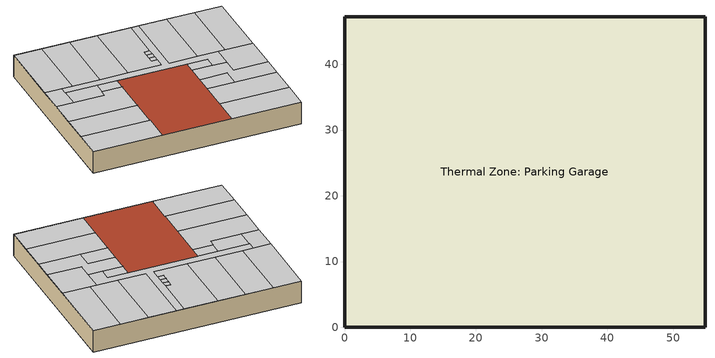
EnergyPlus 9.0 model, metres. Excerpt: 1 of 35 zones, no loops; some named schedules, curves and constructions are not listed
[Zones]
Thermal Zone: Parking Garage
 floor ground (Surface 171 SlabOnOrBelowGradeF073): 54.86,47.24 54.86,0 0,0 0,47.24 z-6.1
 wall ground (Surface 172-uw BelowGradeWallC114): 0,0 54.86,0 z-6.1:0
 wall ground (Surface 173-uw BelowGradeWallC114): 0,47.24 0,0 z-6.1:0
 wall ground (Surface 174-uw BelowGradeWallC114): 54.86,47.24 0,47.24 z-6.1:0
 wall ground (Surface 175-uw BelowGradeWallC114): 54.86,0 54.86,47.24 z-6.1:0
 ceiling to Thermal Zone: F1 Retail SW (OtherFloorU071 Reversed): 18.29,0 18.29,7.32 0,7.32 0,0 z0; 18.29,7.32 18.29,14.63 0,14.63 0,7.32 z0; 18.29,14.63 18.29,23.77 12.8,23.77 12.8,21.95 0,21.95 0,14.63 z0
 ceiling to Thermal Zone: F1 Retail N-NW (OtherFloorU071 Reversed): 7.32,28.96 7.32,47.24 0,47.24 0,28.96 z0; 14.63,28.96 14.63,47.24 7.32,47.24 7.32,28.96 z0; 21.95,28.96 21.95,47.24 14.63,47.24 14.63,28.96 z0; 30.78,28.96 30.78,31.39 29.26,31.39 29.26,35.97 30.78,35.97 30.78,47.24 21.95,47.24 21.95,28.96 z0
 ceiling to Thermal Zone: F1 Retail NE (OtherFloorU071 Reversed): 40.23,28.96 40.23,47.24 32.92,47.24 32.92,28.96 z0; 47.55,28.96 47.55,47.24 40.23,47.24 40.23,28.96 z0; 54.86,28.96 54.86,47.24 47.55,47.24 47.55,28.96 z0
 ceiling to Thermal Zone: F1 Corridor (OtherFloorU071 Reversed): 30.78,31.39 30.78,32.92 29.26,32.92 29.26,31.39 z0; 30.78,32.92 30.78,34.44 29.26,34.44 29.26,32.92 z0; 30.78,34.44 30.78,35.97 29.26,35.97 29.26,34.44 z0; 45.72,23.77 45.72,28.96 32.92,28.96 32.92,47.24 30.78,47.24 30.78,28.96 4.57,28.96 4.57,26.82 42.06,26.82 42.06,23.77 z0; 18.29,23.77 18.29,26.82 12.8,26.82 12.8,23.77 z0; 42.06,23.77 42.06,26.82 36.58,26.82 36.58,23.77 z0
 ceiling to Thermal Zone: F1 Retail SE (OtherFloorU071 Reversed): 54.86,7.32 54.86,14.63 36.58,14.63 36.58,7.32 z0; 54.86,0 54.86,7.32 36.58,7.32 36.58,0 z0
 ceiling to Thermal Zone: F1 Lounge (OtherFloorU071 Reversed): 54.86,14.63 54.86,19.81 45.72,19.81 45.72,23.77 42.06,23.77 36.58,23.77 36.58,19.2 43.89,19.2 43.89,14.63 z0
 ceiling to Thermal Zone: F1 Business Center (OtherFloorU071 Reversed): 43.89,14.63 43.89,19.2 36.58,19.2 36.58,14.63 z0
 ceiling to Thermal Zone: F1 Fitness Center (OtherFloorU071 Reversed): 54.86,19.81 54.86,28.96 45.72,28.96 45.72,19.81 z0
 ceiling to Thermal Zone: F1 Leasing Office (OtherFloorU071 Reversed): 4.57,21.95 4.57,28.96 0,28.96 0,21.95 z0
 ceiling to Thermal Zone: F1 Mechanical Room (OtherFloorU071 Reversed): 12.8,21.95 12.8,26.82 4.57,26.82 4.57,21.95 z0
 roof outside (Concrete Podium Roof): 36.58,0 36.58,26.82 18.29,26.82 18.29,0 z0
[Construction]
OtherFloorU071 Reversed: Carpet - 3/4 in., Plywood - 5/8 in. 1, Compliance Insulation R0.50, Compliance Insulation R2.15, Compliance Insulation R6.00, Concrete - 140 lb/ft3 - 10 in. 1
[Coil:Cooling:DX:SingleSpeed] Availability Schedule=Always On Discrete; Gross Rated Total Cooling Capacity {W}=Autosize; Gross Rated Sensible Heat Ratio=Autosize; Gross Rated Cooling COP {W/W}=3; Rated Air Flow Rate {m3/s}=Autosize; Rated Evaporator Fan Power Per Volume Flow Rate {W/(m3/s)}=773.3; Total Cooling Capacity Function of Temperature Curve=CoilClgDXQRatio_fTwbToadbSI; Total Cooling Capacity Function of Flow Fraction Curve=CoilClgDXSnglQRatio_fCFMRatio; Energy Input Ratio Function of Flow Fraction Curve=CoilClgDXSnglEIRRatio_fCFMRatio; Condenser Type=AirCooled; Evaporative Condenser Effectiveness=0; Evaporative Condenser Air Flow Rate {m3/s}=Autosize; Evaporative Condenser Pump Rated Power Consumption {W}=Autosize; Crankcase Heater Capacity {W}=0; Maximum Outdoor Dry-Bulb Temperature for Crankcase Heater Operation {C}=0; Basin Heater Capacity {W/K}=0; Basin Heater Setpoint Temperature {C}=10
Name | Energy Input Ratio Function of Temperature Curve | Part Load Fraction Correlation Curve
PropNoClg CoilClg-10 | Curve Biquadratic 21 | Curve Quadratic 21
CoilCooling 11 | Curve Biquadratic 22 | Curve Quadratic 22
PropNoClg CoilClg-11 | Curve Biquadratic 23 | Curve Quadratic 23
CoilCooling 14 | Curve Biquadratic 29 | Curve Quadratic 29
PropNoClg CoilClg-15 | Curve Biquadratic 30 | Curve Quadratic 30
CoilCooling 12 | Curve Biquadratic 25 | Curve Quadratic 25
PropNoClg CoilClg-13 | Curve Biquadratic 26 | Curve Quadratic 26
CoilCooling 13 | Curve Biquadratic 27 | Curve Quadratic 27
PropNoClg CoilClg-14 | Curve Biquadratic 28 | Curve Quadratic 28
CoilCooling 15 | Curve Biquadratic 31 | Curve Quadratic 31
PropNoClg CoilClg-16 | Curve Biquadratic 32 | Curve Quadratic 32
CoilCooling 16 | Curve Biquadratic 33 | Curve Quadratic 33
PropNoClg CoilClg-17 | Curve Biquadratic 34 | Curve Quadratic 34
CoilCooling 17 | Curve Biquadratic 35 | Curve Quadratic 35
PropNoClg CoilClg-18 | Curve Biquadratic 36 | Curve Quadratic 36
CoilCooling 18 | Curve Biquadratic 37 | Curve Quadratic 37
PropNoClg CoilClg-19 | Curve Biquadratic 38 | Curve Quadratic 38
CoilCooling 19 | Curve Biquadratic 39 | Curve Quadratic 39
PropNoClg CoilClg-20 | Curve Biquadratic 40 | Curve Quadratic 40
CoilCooling 20 | Curve Biquadratic 41 | Curve Quadratic 41
PropNoClg CoilClg-21 | Curve Biquadratic 42 | Curve Quadratic 42
CoilCooling 21 | Curve Biquadratic 43 | Curve Quadratic 43
PropNoClg CoilClg-22 | Curve Biquadratic 44 | Curve Quadratic 44
CoilCooling 22 | Curve Biquadratic 45 | Curve Quadratic 45
PropNoClg CoilClg-23 | Curve Biquadratic 46 | Curve Quadratic 46
[Coil:Heating:Electric] Availability Schedule=Always On; Efficiency=1; Nominal Capacity {W}=Autosize
PropNoClg Dummy CoilHtg-3; PropNoClg Dummy CoilHtg; PropNoClg Dummy CoilHtg-2; PropNoClg Dummy CoilHtg-4; PropNoClg Dummy CoilHtg-5; PropNoClg Dummy CoilHtg-6; PropNoClg Dummy CoilHtg-7; PropNoClg Dummy CoilHtg-8; PropNoClg Dummy CoilHtg-9; PropNoClg Dummy CoilHtg-10; PropNoClg Dummy CoilHtg-11; PropNoClg Dummy CoilHtg-15; PropNoClg Dummy CoilHtg-13; PropNoClg Dummy CoilHtg-14; PropNoClg Dummy CoilHtg-16; PropNoClg Dummy CoilHtg-17; PropNoClg Dummy CoilHtg-18; PropNoClg Dummy CoilHtg-19; PropNoClg Dummy CoilHtg-20; PropNoClg Dummy CoilHtg-21; PropNoClg Dummy CoilHtg-22; PropNoClg Dummy CoilHtg-23
[AvailabilityManager:NightCycle] Applicability Schedule=Always On Discrete; Control Type=CycleOnAny; Thermostat Tolerance {deltaC}=1.11111; Cycling Run Time Control Type=ThermostatWithMinimumRunTime; Cycling Run Time {s}=900
Name | Fan Schedule
Availability Manager Night Cycle 1 | RetailHVACAvail
Availability Manager Night Cycle 2 | OfficeHVACAvail
[AvailabilityManager:Scheduled] Schedule=Always On Discrete
BaseSys5 OACtrl OA System Availability Manager; DOAS1 OACtrl OA System Availability Manager
[Schedule:Year]
ResidentialLivingHtgSetpt: ResidentialLivingHtgSetptWk, 1, 1, 12, 31
ResidentialLivingClgSetpt: ResidentialLivingClgSetptWk, 1, 1, 12, 31
Off: OffWk, 1, 1, 12, 31
[Schedule:Week:Daily]
ResidentialLivingLightsWk: ResidentialLivingLightsSun, ResidentialLivingLightsWD, ResidentialLivingLightsWD, ResidentialLivingLightsWD, ResidentialLivingLightsWD, ResidentialLivingLightsWD, ResidentialLivingLightsSat, ResidentialLivingLightsSun, OnDay, OffDay, ResidentialLivingLightsSun, ResidentialLivingLightsSun
ResidentialLivingHtgSetptWk: ResidentialLivingHtgSetptSun, ResidentialLivingHtgSetptWD, ResidentialLivingHtgSetptWD, ResidentialLivingHtgSetptWD, ResidentialLivingHtgSetptWD, ResidentialLivingHtgSetptWD, ResidentialLivingHtgSetptSat, ResidentialLivingHtgSetptSun, ResidentialLivingHtgSetptWD, ResidentialLivingHtgSetptWD, ResidentialLivingHtgSetptSun, ResidentialLivingHtgSetptSun
ResidentialLivingClgSetptWk: ResidentialLivingClgSetptSun, ResidentialLivingClgSetptWD, ResidentialLivingClgSetptWD, ResidentialLivingClgSetptWD, ResidentialLivingClgSetptWD, ResidentialLivingClgSetptWD, ResidentialLivingClgSetptSat, ResidentialLivingClgSetptSun, ResidentialLivingClgSetptWD, ResidentialLivingClgSetptWD, ResidentialLivingClgSetptSun, ResidentialLivingClgSetptSun
ResidentialLivingHVACAvailWk: ResidentialLivingHVACAvailSun, ResidentialLivingHVACAvailWD, ResidentialLivingHVACAvailWD, ResidentialLivingHVACAvailWD, ResidentialLivingHVACAvailWD, ResidentialLivingHVACAvailWD, ResidentialLivingHVACAvailSat, ResidentialLivingHVACAvailSun, AllOnHVACAvailDay, AllOnHVACAvailDay, ResidentialLivingHVACAvailSun, ResidentialLivingHVACAvailSun
OffWk: OffDay, OffDay, OffDay, OffDay, OffDay, OffDay, OffDay, OffDay, OffDay, OffDay, OffDay, OffDay
OfficeLightsWk: OfficeLightsSun, OfficeLightsWD, OfficeLightsWD, OfficeLightsWD, OfficeLightsWD, OfficeLightsWD, OfficeLightsSat, OfficeLightsSun, OnDay, OffDay, OfficeLightsSun, OfficeLightsSun
OfficeGasEquipWk: OfficeGasEquipSun, OfficeGasEquipWD, OfficeGasEquipWD, OfficeGasEquipWD, OfficeGasEquipWD, OfficeGasEquipWD, OfficeGasEquipSat, OfficeGasEquipSun, OnDay, OffDay, OfficeGasEquipSun, OfficeGasEquipSun
OfficeInfiltrationWk: OfficeInfiltrationSun, OfficeInfiltrationWD, OfficeInfiltrationWD, OfficeInfiltrationWD, OfficeInfiltrationWD, OfficeInfiltrationWD, OfficeInfiltrationSat, OfficeInfiltrationSun, OfficeInfiltrationWD, OfficeInfiltrationWD, OfficeInfiltrationSun, OfficeInfiltrationSun
OfficeOccupancyWk: OfficeOccupancySun, OfficeOccupancyWD, OfficeOccupancyWD, OfficeOccupancyWD, OfficeOccupancyWD, OfficeOccupancyWD, OfficeOccupancySat, OfficeOccupancySun, OnDay, OffDay, OfficeOccupancySun, OfficeOccupancySun
OfficeReceptacleWk: OfficeReceptacleSun, OfficeReceptacleWD, OfficeReceptacleWD, OfficeReceptacleWD, OfficeReceptacleWD, OfficeReceptacleWD, OfficeReceptacleSat, OfficeReceptacleSun, OnDay, OffDay, OfficeReceptacleSun, OfficeReceptacleSun
ResidentialLivingGasEquipWk: ResidentialLivingGasEquipSun, ResidentialLivingGasEquipWD, ResidentialLivingGasEquipWD, ResidentialLivingGasEquipWD, ResidentialLivingGasEquipWD, ResidentialLivingGasEquipWD, ResidentialLivingGasEquipSat, ResidentialLivingGasEquipSun, OnDay, OffDay, ResidentialLivingGasEquipSun, ResidentialLivingGasEquipSun
ResidentialLivingInfiltrationWk: ResidentialLivingInfiltrationSun, ResidentialLivingInfiltrationWD, ResidentialLivingInfiltrationWD, ResidentialLivingInfiltrationWD, ResidentialLivingInfiltrationWD, ResidentialLivingInfiltrationWD, ResidentialLivingInfiltrationSat, ResidentialLivingInfiltrationSun, ResidentialLivingInfiltrationWD, ResidentialLivingInfiltrationWD, ResidentialLivingInfiltrationSun, ResidentialLivingInfiltrationSun
ResidentialLivingReceptacleWk: ResidentialLivingReceptacleSun, ResidentialLivingReceptacleWD, ResidentialLivingReceptacleWD, ResidentialLivingReceptacleWD, ResidentialLivingReceptacleWD, ResidentialLivingReceptacleWD, ResidentialLivingReceptacleSat, ResidentialLivingReceptacleSun, OnDay, OffDay, ResidentialLivingReceptacleSun, ResidentialLivingReceptacleSun
F2-4 1-Bed Core SW People Activity Level Week Rule - Jan1-Dec31: {e99001ed-8dc5-4b70-bdd8-770c4b939aa8}, {e99001ed-8dc5-4b70-bdd8-770c4b939aa8}, {e99001ed-8dc5-4b70-bdd8-770c4b939aa8}, {e99001ed-8dc5-4b70-bdd8-770c4b939aa8}, {e99001ed-8dc5-4b70-bdd8-770c4b939aa8}, {e99001ed-8dc5-4b70-bdd8-770c4b939aa8}, {e99001ed-8dc5-4b70-bdd8-770c4b939aa8}, {e99001ed-8dc5-4b70-bdd8-770c4b939aa8}, {e99001ed-8dc5-4b70-bdd8-770c4b939aa8}, {e99001ed-8dc5-4b70-bdd8-770c4b939aa8}, {e99001ed-8dc5-4b70-bdd8-770c4b939aa8}, {e99001ed-8dc5-4b70-bdd8-770c4b939aa8}
F2-4 1-Bed N People Activity Level Week Rule - Jan1-Dec31: {0a47c73f-8f90-410b-a682-600d5ddbb357}, {0a47c73f-8f90-410b-a682-600d5ddbb357}, {0a47c73f-8f90-410b-a682-600d5ddbb357}, {0a47c73f-8f90-410b-a682-600d5ddbb357}, {0a47c73f-8f90-410b-a682-600d5ddbb357}, {0a47c73f-8f90-410b-a682-600d5ddbb357}, {0a47c73f-8f90-410b-a682-600d5ddbb357}, {0a47c73f-8f90-410b-a682-600d5ddbb357}, {0a47c73f-8f90-410b-a682-600d5ddbb357}, {0a47c73f-8f90-410b-a682-600d5ddbb357}, {0a47c73f-8f90-410b-a682-600d5ddbb357}, {0a47c73f-8f90-410b-a682-600d5ddbb357}
F2-4 1-Bed NE Core People Activity Level Week Rule - Jan1-Dec31: {6a9fc3f8-4212-450a-9e00-26ebcba6555f}, {6a9fc3f8-4212-450a-9e00-26ebcba6555f}, {6a9fc3f8-4212-450a-9e00-26ebcba6555f}, {6a9fc3f8-4212-450a-9e00-26ebcba6555f}, {6a9fc3f8-4212-450a-9e00-26ebcba6555f}, {6a9fc3f8-4212-450a-9e00-26ebcba6555f}, {6a9fc3f8-4212-450a-9e00-26ebcba6555f}, {6a9fc3f8-4212-450a-9e00-26ebcba6555f}, {6a9fc3f8-4212-450a-9e00-26ebcba6555f}, {6a9fc3f8-4212-450a-9e00-26ebcba6555f}, {6a9fc3f8-4212-450a-9e00-26ebcba6555f}, {6a9fc3f8-4212-450a-9e00-26ebcba6555f}
F2-4 1-Bed NE Outer People Activity Level Week Rule - Jan1-Dec31: {69a95ea8-3d83-40a4-9993-4d151cfa1483}, {69a95ea8-3d83-40a4-9993-4d151cfa1483}, {69a95ea8-3d83-40a4-9993-4d151cfa1483}, {69a95ea8-3d83-40a4-9993-4d151cfa1483}, {69a95ea8-3d83-40a4-9993-4d151cfa1483}, {69a95ea8-3d83-40a4-9993-4d151cfa1483}, {69a95ea8-3d83-40a4-9993-4d151cfa1483}, {69a95ea8-3d83-40a4-9993-4d151cfa1483}, {69a95ea8-3d83-40a4-9993-4d151cfa1483}, {69a95ea8-3d83-40a4-9993-4d151cfa1483}, {69a95ea8-3d83-40a4-9993-4d151cfa1483}, {69a95ea8-3d83-40a4-9993-4d151cfa1483}
F2-4 1-Bed NW Core People Activity Level Week Rule - Jan1-Dec31: {fda4c0cc-dc5f-414b-bd33-6af9efecedbc}, {fda4c0cc-dc5f-414b-bd33-6af9efecedbc}, {fda4c0cc-dc5f-414b-bd33-6af9efecedbc}, {fda4c0cc-dc5f-414b-bd33-6af9efecedbc}, {fda4c0cc-dc5f-414b-bd33-6af9efecedbc}, {fda4c0cc-dc5f-414b-bd33-6af9efecedbc}, {fda4c0cc-dc5f-414b-bd33-6af9efecedbc}, {fda4c0cc-dc5f-414b-bd33-6af9efecedbc}, {fda4c0cc-dc5f-414b-bd33-6af9efecedbc}, {fda4c0cc-dc5f-414b-bd33-6af9efecedbc}, {fda4c0cc-dc5f-414b-bd33-6af9efecedbc}, {fda4c0cc-dc5f-414b-bd33-6af9efecedbc}
F2-4 1-Bed NW Outer People Activity Level Week Rule - Jan1-Dec31: {cddef4c5-328c-47b3-8270-1c617d1f51f3}, {cddef4c5-328c-47b3-8270-1c617d1f51f3}, {cddef4c5-328c-47b3-8270-1c617d1f51f3}, {cddef4c5-328c-47b3-8270-1c617d1f51f3}, {cddef4c5-328c-47b3-8270-1c617d1f51f3}, {cddef4c5-328c-47b3-8270-1c617d1f51f3}, {cddef4c5-328c-47b3-8270-1c617d1f51f3}, {cddef4c5-328c-47b3-8270-1c617d1f51f3}, {cddef4c5-328c-47b3-8270-1c617d1f51f3}, {cddef4c5-328c-47b3-8270-1c617d1f51f3}, {cddef4c5-328c-47b3-8270-1c617d1f51f3}, {cddef4c5-328c-47b3-8270-1c617d1f51f3}
F2-4 2-Bed Core NE People Activity Level Week Rule - Jan1-Dec31: {fa664c14-1545-463a-a4ef-389755f0e568}, {fa664c14-1545-463a-a4ef-389755f0e568}, {fa664c14-1545-463a-a4ef-389755f0e568}, {fa664c14-1545-463a-a4ef-389755f0e568}, {fa664c14-1545-463a-a4ef-389755f0e568}, {fa664c14-1545-463a-a4ef-389755f0e568}, {fa664c14-1545-463a-a4ef-389755f0e568}, {fa664c14-1545-463a-a4ef-389755f0e568}, {fa664c14-1545-463a-a4ef-389755f0e568}, {fa664c14-1545-463a-a4ef-389755f0e568}, {fa664c14-1545-463a-a4ef-389755f0e568}, {fa664c14-1545-463a-a4ef-389755f0e568}
F2-4 2-Bed Core NW People Activity Level Week Rule - Jan1-Dec31: {16bb1148-e463-4123-b33f-c4bd736807b0}, {16bb1148-e463-4123-b33f-c4bd736807b0}, {16bb1148-e463-4123-b33f-c4bd736807b0}, {16bb1148-e463-4123-b33f-c4bd736807b0}, {16bb1148-e463-4123-b33f-c4bd736807b0}, {16bb1148-e463-4123-b33f-c4bd736807b0}, {16bb1148-e463-4123-b33f-c4bd736807b0}, {16bb1148-e463-4123-b33f-c4bd736807b0}, {16bb1148-e463-4123-b33f-c4bd736807b0}, {16bb1148-e463-4123-b33f-c4bd736807b0}, {16bb1148-e463-4123-b33f-c4bd736807b0}, {16bb1148-e463-4123-b33f-c4bd736807b0}
F2-4 2-Bed NE People Activity Level Week Rule - Jan1-Dec31: {e0a97f31-933a-4da1-834f-a0b35f2ce059}, {e0a97f31-933a-4da1-834f-a0b35f2ce059}, {e0a97f31-933a-4da1-834f-a0b35f2ce059}, {e0a97f31-933a-4da1-834f-a0b35f2ce059}, {e0a97f31-933a-4da1-834f-a0b35f2ce059}, {e0a97f31-933a-4da1-834f-a0b35f2ce059}, {e0a97f31-933a-4da1-834f-a0b35f2ce059}, {e0a97f31-933a-4da1-834f-a0b35f2ce059}, {e0a97f31-933a-4da1-834f-a0b35f2ce059}, {e0a97f31-933a-4da1-834f-a0b35f2ce059}, {e0a97f31-933a-4da1-834f-a0b35f2ce059}, {e0a97f31-933a-4da1-834f-a0b35f2ce059}
F2-4 2-Bed NW People Activity Level Week Rule - Jan1-Dec31: {b310c18e-17d2-4649-8fba-8767ef8696cc}, {b310c18e-17d2-4649-8fba-8767ef8696cc}, {b310c18e-17d2-4649-8fba-8767ef8696cc}, {b310c18e-17d2-4649-8fba-8767ef8696cc}, {b310c18e-17d2-4649-8fba-8767ef8696cc}, {b310c18e-17d2-4649-8fba-8767ef8696cc}, {b310c18e-17d2-4649-8fba-8767ef8696cc}, {b310c18e-17d2-4649-8fba-8767ef8696cc}, {b310c18e-17d2-4649-8fba-8767ef8696cc}, {b310c18e-17d2-4649-8fba-8767ef8696cc}, {b310c18e-17d2-4649-8fba-8767ef8696cc}, {b310c18e-17d2-4649-8fba-8767ef8696cc}
F2-4 2-Bed SE Core People Activity Level Week Rule - Jan1-Dec31: {b5581e29-f1d1-4ffc-a502-9d288d4f88c6}, {b5581e29-f1d1-4ffc-a502-9d288d4f88c6}, {b5581e29-f1d1-4ffc-a502-9d288d4f88c6}, {b5581e29-f1d1-4ffc-a502-9d288d4f88c6}, {b5581e29-f1d1-4ffc-a502-9d288d4f88c6}, {b5581e29-f1d1-4ffc-a502-9d288d4f88c6}, {b5581e29-f1d1-4ffc-a502-9d288d4f88c6}, {b5581e29-f1d1-4ffc-a502-9d288d4f88c6}, {b5581e29-f1d1-4ffc-a502-9d288d4f88c6}, {b5581e29-f1d1-4ffc-a502-9d288d4f88c6}, {b5581e29-f1d1-4ffc-a502-9d288d4f88c6}, {b5581e29-f1d1-4ffc-a502-9d288d4f88c6}
F2-4 2-Bed SE People Activity Level Week Rule - Jan1-Dec31: {3233e2ef-9bda-4b60-b02f-9d9f19fa03d3}, {3233e2ef-9bda-4b60-b02f-9d9f19fa03d3}, {3233e2ef-9bda-4b60-b02f-9d9f19fa03d3}, {3233e2ef-9bda-4b60-b02f-9d9f19fa03d3}, {3233e2ef-9bda-4b60-b02f-9d9f19fa03d3}, {3233e2ef-9bda-4b60-b02f-9d9f19fa03d3}, {3233e2ef-9bda-4b60-b02f-9d9f19fa03d3}, {3233e2ef-9bda-4b60-b02f-9d9f19fa03d3}, {3233e2ef-9bda-4b60-b02f-9d9f19fa03d3}, {3233e2ef-9bda-4b60-b02f-9d9f19fa03d3}, {3233e2ef-9bda-4b60-b02f-9d9f19fa03d3}, {3233e2ef-9bda-4b60-b02f-9d9f19fa03d3}
F2-4 2-Bed SW Core People Activity Level Week Rule - Jan1-Dec31: {0e29baad-d648-47dd-bf44-7360b3075e8c}, {0e29baad-d648-47dd-bf44-7360b3075e8c}, {0e29baad-d648-47dd-bf44-7360b3075e8c}, {0e29baad-d648-47dd-bf44-7360b3075e8c}, {0e29baad-d648-47dd-bf44-7360b3075e8c}, {0e29baad-d648-47dd-bf44-7360b3075e8c}, {0e29baad-d648-47dd-bf44-7360b3075e8c}, {0e29baad-d648-47dd-bf44-7360b3075e8c}, {0e29baad-d648-47dd-bf44-7360b3075e8c}, {0e29baad-d648-47dd-bf44-7360b3075e8c}, {0e29baad-d648-47dd-bf44-7360b3075e8c}, {0e29baad-d648-47dd-bf44-7360b3075e8c}
F2-4 2-Bed SW People Activity Level Week Rule - Jan1-Dec31: {ea45507e-74f3-4d12-9267-44fbaf59a31a}, {ea45507e-74f3-4d12-9267-44fbaf59a31a}, {ea45507e-74f3-4d12-9267-44fbaf59a31a}, {ea45507e-74f3-4d12-9267-44fbaf59a31a}, {ea45507e-74f3-4d12-9267-44fbaf59a31a}, {ea45507e-74f3-4d12-9267-44fbaf59a31a}, {ea45507e-74f3-4d12-9267-44fbaf59a31a}, {ea45507e-74f3-4d12-9267-44fbaf59a31a}, {ea45507e-74f3-4d12-9267-44fbaf59a31a}, {ea45507e-74f3-4d12-9267-44fbaf59a31a}, {ea45507e-74f3-4d12-9267-44fbaf59a31a}, {ea45507e-74f3-4d12-9267-44fbaf59a31a}
F2-4 3-Bed NE People Activity Level Week Rule - Jan1-Dec31: {51ff8e78-4e0d-43d0-b5ab-05ea67be2734}, {51ff8e78-4e0d-43d0-b5ab-05ea67be2734}, {51ff8e78-4e0d-43d0-b5ab-05ea67be2734}, {51ff8e78-4e0d-43d0-b5ab-05ea67be2734}, {51ff8e78-4e0d-43d0-b5ab-05ea67be2734}, {51ff8e78-4e0d-43d0-b5ab-05ea67be2734}, {51ff8e78-4e0d-43d0-b5ab-05ea67be2734}, {51ff8e78-4e0d-43d0-b5ab-05ea67be2734}, {51ff8e78-4e0d-43d0-b5ab-05ea67be2734}, {51ff8e78-4e0d-43d0-b5ab-05ea67be2734}, {51ff8e78-4e0d-43d0-b5ab-05ea67be2734}, {51ff8e78-4e0d-43d0-b5ab-05ea67be2734}
F2-4 3-Bed NW People Activity Level Week Rule - Jan1-Dec31: {366f4e27-fc75-49cc-9ee7-2597f4d27968}, {366f4e27-fc75-49cc-9ee7-2597f4d27968}, {366f4e27-fc75-49cc-9ee7-2597f4d27968}, {366f4e27-fc75-49cc-9ee7-2597f4d27968}, {366f4e27-fc75-49cc-9ee7-2597f4d27968}, {366f4e27-fc75-49cc-9ee7-2597f4d27968}, {366f4e27-fc75-49cc-9ee7-2597f4d27968}, {366f4e27-fc75-49cc-9ee7-2597f4d27968}, {366f4e27-fc75-49cc-9ee7-2597f4d27968}, {366f4e27-fc75-49cc-9ee7-2597f4d27968}, {366f4e27-fc75-49cc-9ee7-2597f4d27968}, {366f4e27-fc75-49cc-9ee7-2597f4d27968}
F2-4 Corridor People Activity Level Week Rule - Jan1-Dec31: {249e47ca-1bb8-42a9-99ee-7d9634da1af2}, {249e47ca-1bb8-42a9-99ee-7d9634da1af2}, {249e47ca-1bb8-42a9-99ee-7d9634da1af2}, {249e47ca-1bb8-42a9-99ee-7d9634da1af2}, {249e47ca-1bb8-42a9-99ee-7d9634da1af2}, {249e47ca-1bb8-42a9-99ee-7d9634da1af2}, {249e47ca-1bb8-42a9-99ee-7d9634da1af2}, {249e47ca-1bb8-42a9-99ee-7d9634da1af2}, {249e47ca-1bb8-42a9-99ee-7d9634da1af2}, {249e47ca-1bb8-42a9-99ee-7d9634da1af2}, {249e47ca-1bb8-42a9-99ee-7d9634da1af2}, {249e47ca-1bb8-42a9-99ee-7d9634da1af2}
F2-4 Elevator Core People Activity Level Week Rule - Jan1-Dec31: {dcca723b-e52e-4e42-a3e7-35b8a7ee817f}, {dcca723b-e52e-4e42-a3e7-35b8a7ee817f}, {dcca723b-e52e-4e42-a3e7-35b8a7ee817f}, {dcca723b-e52e-4e42-a3e7-35b8a7ee817f}, {dcca723b-e52e-4e42-a3e7-35b8a7ee817f}, {dcca723b-e52e-4e42-a3e7-35b8a7ee817f}, {dcca723b-e52e-4e42-a3e7-35b8a7ee817f}, {dcca723b-e52e-4e42-a3e7-35b8a7ee817f}, {dcca723b-e52e-4e42-a3e7-35b8a7ee817f}, {dcca723b-e52e-4e42-a3e7-35b8a7ee817f}, {dcca723b-e52e-4e42-a3e7-35b8a7ee817f}, {dcca723b-e52e-4e42-a3e7-35b8a7ee817f}
F2-4 Elevator N People Activity Level Week Rule - Jan1-Dec31: {3f30fa3b-e802-4816-82ab-cd97b271ab1d}, {3f30fa3b-e802-4816-82ab-cd97b271ab1d}, {3f30fa3b-e802-4816-82ab-cd97b271ab1d}, {3f30fa3b-e802-4816-82ab-cd97b271ab1d}, {3f30fa3b-e802-4816-82ab-cd97b271ab1d}, {3f30fa3b-e802-4816-82ab-cd97b271ab1d}, {3f30fa3b-e802-4816-82ab-cd97b271ab1d}, {3f30fa3b-e802-4816-82ab-cd97b271ab1d}, {3f30fa3b-e802-4816-82ab-cd97b271ab1d}, {3f30fa3b-e802-4816-82ab-cd97b271ab1d}, {3f30fa3b-e802-4816-82ab-cd97b271ab1d}, {3f30fa3b-e802-4816-82ab-cd97b271ab1d}
F2-4 Elevator S People Activity Level Week Rule - Jan1-Dec31: {f67efcaf-221c-4f8c-a771-ff5c5524c491}, {f67efcaf-221c-4f8c-a771-ff5c5524c491}, {f67efcaf-221c-4f8c-a771-ff5c5524c491}, {f67efcaf-221c-4f8c-a771-ff5c5524c491}, {f67efcaf-221c-4f8c-a771-ff5c5524c491}, {f67efcaf-221c-4f8c-a771-ff5c5524c491}, {f67efcaf-221c-4f8c-a771-ff5c5524c491}, {f67efcaf-221c-4f8c-a771-ff5c5524c491}, {f67efcaf-221c-4f8c-a771-ff5c5524c491}, {f67efcaf-221c-4f8c-a771-ff5c5524c491}, {f67efcaf-221c-4f8c-a771-ff5c5524c491}, {f67efcaf-221c-4f8c-a771-ff5c5524c491}
F2-4 Laundry People Activity Level Week Rule - Jan1-Dec31: {ed840b7b-e091-4704-b908-c2336053ab10}, {ed840b7b-e091-4704-b908-c2336053ab10}, {ed840b7b-e091-4704-b908-c2336053ab10}, {ed840b7b-e091-4704-b908-c2336053ab10}, {ed840b7b-e091-4704-b908-c2336053ab10}, {ed840b7b-e091-4704-b908-c2336053ab10}, {ed840b7b-e091-4704-b908-c2336053ab10}, {ed840b7b-e091-4704-b908-c2336053ab10}, {ed840b7b-e091-4704-b908-c2336053ab10}, {ed840b7b-e091-4704-b908-c2336053ab10}, {ed840b7b-e091-4704-b908-c2336053ab10}, {ed840b7b-e091-4704-b908-c2336053ab10}
F2-4 Stair E People Activity Level Week Rule - Jan1-Dec31: {788c8451-c703-4de5-a188-236e5d9d6dd7}, {788c8451-c703-4de5-a188-236e5d9d6dd7}, {788c8451-c703-4de5-a188-236e5d9d6dd7}, {788c8451-c703-4de5-a188-236e5d9d6dd7}, {788c8451-c703-4de5-a188-236e5d9d6dd7}, {788c8451-c703-4de5-a188-236e5d9d6dd7}, {788c8451-c703-4de5-a188-236e5d9d6dd7}, {788c8451-c703-4de5-a188-236e5d9d6dd7}, {788c8451-c703-4de5-a188-236e5d9d6dd7}, {788c8451-c703-4de5-a188-236e5d9d6dd7}, {788c8451-c703-4de5-a188-236e5d9d6dd7}, {788c8451-c703-4de5-a188-236e5d9d6dd7}
F2-4 Stair W People Activity Level Week Rule - Jan1-Dec31: {ec98b848-3da0-4832-a245-2e5548065c21}, {ec98b848-3da0-4832-a245-2e5548065c21}, {ec98b848-3da0-4832-a245-2e5548065c21}, {ec98b848-3da0-4832-a245-2e5548065c21}, {ec98b848-3da0-4832-a245-2e5548065c21}, {ec98b848-3da0-4832-a245-2e5548065c21}, {ec98b848-3da0-4832-a245-2e5548065c21}, {ec98b848-3da0-4832-a245-2e5548065c21}, {ec98b848-3da0-4832-a245-2e5548065c21}, {ec98b848-3da0-4832-a245-2e5548065c21}, {ec98b848-3da0-4832-a245-2e5548065c21}, {ec98b848-3da0-4832-a245-2e5548065c21}
F2-4 Studio SE People Activity Level Week Rule - Jan1-Dec31: {b4b4ca67-0ffc-482f-83cd-e13edf717239}, {b4b4ca67-0ffc-482f-83cd-e13edf717239}, {b4b4ca67-0ffc-482f-83cd-e13edf717239}, {b4b4ca67-0ffc-482f-83cd-e13edf717239}, {b4b4ca67-0ffc-482f-83cd-e13edf717239}, {b4b4ca67-0ffc-482f-83cd-e13edf717239}, {b4b4ca67-0ffc-482f-83cd-e13edf717239}, {b4b4ca67-0ffc-482f-83cd-e13edf717239}, {b4b4ca67-0ffc-482f-83cd-e13edf717239}, {b4b4ca67-0ffc-482f-83cd-e13edf717239}, {b4b4ca67-0ffc-482f-83cd-e13edf717239}, {b4b4ca67-0ffc-482f-83cd-e13edf717239}
F2-4 Studio SW People Activity Level Week Rule - Jan1-Dec31: {03249176-a193-4106-b549-8dcd48c3c238}, {03249176-a193-4106-b549-8dcd48c3c238}, {03249176-a193-4106-b549-8dcd48c3c238}, {03249176-a193-4106-b549-8dcd48c3c238}, {03249176-a193-4106-b549-8dcd48c3c238}, {03249176-a193-4106-b549-8dcd48c3c238}, {03249176-a193-4106-b549-8dcd48c3c238}, {03249176-a193-4106-b549-8dcd48c3c238}, {03249176-a193-4106-b549-8dcd48c3c238}, {03249176-a193-4106-b549-8dcd48c3c238}, {03249176-a193-4106-b549-8dcd48c3c238}, {03249176-a193-4106-b549-8dcd48c3c238}
F5 1-Bed NW Core People Activity Level Week Rule - Jan1-Dec31: {9cf6bde8-d47c-4a48-8854-f823531f83c5}, {9cf6bde8-d47c-4a48-8854-f823531f83c5}, {9cf6bde8-d47c-4a48-8854-f823531f83c5}, {9cf6bde8-d47c-4a48-8854-f823531f83c5}, {9cf6bde8-d47c-4a48-8854-f823531f83c5}, {9cf6bde8-d47c-4a48-8854-f823531f83c5}, {9cf6bde8-d47c-4a48-8854-f823531f83c5}, {9cf6bde8-d47c-4a48-8854-f823531f83c5}, {9cf6bde8-d47c-4a48-8854-f823531f83c5}, {9cf6bde8-d47c-4a48-8854-f823531f83c5}, {9cf6bde8-d47c-4a48-8854-f823531f83c5}, {9cf6bde8-d47c-4a48-8854-f823531f83c5}
F5 1-Bed NW Outer People Activity Level Week Rule - Jan1-Dec31: {f1552f78-5b62-45c6-99a2-74d7f968cd04}, {f1552f78-5b62-45c6-99a2-74d7f968cd04}, {f1552f78-5b62-45c6-99a2-74d7f968cd04}, {f1552f78-5b62-45c6-99a2-74d7f968cd04}, {f1552f78-5b62-45c6-99a2-74d7f968cd04}, {f1552f78-5b62-45c6-99a2-74d7f968cd04}, {f1552f78-5b62-45c6-99a2-74d7f968cd04}, {f1552f78-5b62-45c6-99a2-74d7f968cd04}, {f1552f78-5b62-45c6-99a2-74d7f968cd04}, {f1552f78-5b62-45c6-99a2-74d7f968cd04}, {f1552f78-5b62-45c6-99a2-74d7f968cd04}, {f1552f78-5b62-45c6-99a2-74d7f968cd04}
F5 2-Bed Core NE People Activity Level Week Rule - Jan1-Dec31: {029e0d05-527b-488c-a4a6-69b625dc6466}, {029e0d05-527b-488c-a4a6-69b625dc6466}, {029e0d05-527b-488c-a4a6-69b625dc6466}, {029e0d05-527b-488c-a4a6-69b625dc6466}, {029e0d05-527b-488c-a4a6-69b625dc6466}, {029e0d05-527b-488c-a4a6-69b625dc6466}, {029e0d05-527b-488c-a4a6-69b625dc6466}, {029e0d05-527b-488c-a4a6-69b625dc6466}, {029e0d05-527b-488c-a4a6-69b625dc6466}, {029e0d05-527b-488c-a4a6-69b625dc6466}, {029e0d05-527b-488c-a4a6-69b625dc6466}, {029e0d05-527b-488c-a4a6-69b625dc6466}
F5 2-Bed Core NW People Activity Level Week Rule - Jan1-Dec31: {89c91318-e318-41ad-9269-d8773a79a8cf}, {89c91318-e318-41ad-9269-d8773a79a8cf}, {89c91318-e318-41ad-9269-d8773a79a8cf}, {89c91318-e318-41ad-9269-d8773a79a8cf}, {89c91318-e318-41ad-9269-d8773a79a8cf}, {89c91318-e318-41ad-9269-d8773a79a8cf}, {89c91318-e318-41ad-9269-d8773a79a8cf}, {89c91318-e318-41ad-9269-d8773a79a8cf}, {89c91318-e318-41ad-9269-d8773a79a8cf}, {89c91318-e318-41ad-9269-d8773a79a8cf}, {89c91318-e318-41ad-9269-d8773a79a8cf}, {89c91318-e318-41ad-9269-d8773a79a8cf}
F5 2-Bed NE People Activity Level Week Rule - Jan1-Dec31: {81f25323-4d39-478b-bb08-02c5f170907f}, {81f25323-4d39-478b-bb08-02c5f170907f}, {81f25323-4d39-478b-bb08-02c5f170907f}, {81f25323-4d39-478b-bb08-02c5f170907f}, {81f25323-4d39-478b-bb08-02c5f170907f}, {81f25323-4d39-478b-bb08-02c5f170907f}, {81f25323-4d39-478b-bb08-02c5f170907f}, {81f25323-4d39-478b-bb08-02c5f170907f}, {81f25323-4d39-478b-bb08-02c5f170907f}, {81f25323-4d39-478b-bb08-02c5f170907f}, {81f25323-4d39-478b-bb08-02c5f170907f}, {81f25323-4d39-478b-bb08-02c5f170907f}
F5 2-Bed NW People Activity Level Week Rule - Jan1-Dec31: {ae0d0092-0c67-4a5a-bc44-b33107039b57}, {ae0d0092-0c67-4a5a-bc44-b33107039b57}, {ae0d0092-0c67-4a5a-bc44-b33107039b57}, {ae0d0092-0c67-4a5a-bc44-b33107039b57}, {ae0d0092-0c67-4a5a-bc44-b33107039b57}, {ae0d0092-0c67-4a5a-bc44-b33107039b57}, {ae0d0092-0c67-4a5a-bc44-b33107039b57}, {ae0d0092-0c67-4a5a-bc44-b33107039b57}, {ae0d0092-0c67-4a5a-bc44-b33107039b57}, {ae0d0092-0c67-4a5a-bc44-b33107039b57}, {ae0d0092-0c67-4a5a-bc44-b33107039b57}, {ae0d0092-0c67-4a5a-bc44-b33107039b57}
F5 2-Bed SE Core People Activity Level Week Rule - Jan1-Dec31: {c619fc72-20af-4e9c-91b8-62086369ecc4}, {c619fc72-20af-4e9c-91b8-62086369ecc4}, {c619fc72-20af-4e9c-91b8-62086369ecc4}, {c619fc72-20af-4e9c-91b8-62086369ecc4}, {c619fc72-20af-4e9c-91b8-62086369ecc4}, {c619fc72-20af-4e9c-91b8-62086369ecc4}, {c619fc72-20af-4e9c-91b8-62086369ecc4}, {c619fc72-20af-4e9c-91b8-62086369ecc4}, {c619fc72-20af-4e9c-91b8-62086369ecc4}, {c619fc72-20af-4e9c-91b8-62086369ecc4}, {c619fc72-20af-4e9c-91b8-62086369ecc4}, {c619fc72-20af-4e9c-91b8-62086369ecc4}
F5 2-Bed SE People Activity Level Week Rule - Jan1-Dec31: {2a2d0c57-1e9a-4017-8940-6e734618a145}, {2a2d0c57-1e9a-4017-8940-6e734618a145}, {2a2d0c57-1e9a-4017-8940-6e734618a145}, {2a2d0c57-1e9a-4017-8940-6e734618a145}, {2a2d0c57-1e9a-4017-8940-6e734618a145}, {2a2d0c57-1e9a-4017-8940-6e734618a145}, {2a2d0c57-1e9a-4017-8940-6e734618a145}, {2a2d0c57-1e9a-4017-8940-6e734618a145}, {2a2d0c57-1e9a-4017-8940-6e734618a145}, {2a2d0c57-1e9a-4017-8940-6e734618a145}, {2a2d0c57-1e9a-4017-8940-6e734618a145}, {2a2d0c57-1e9a-4017-8940-6e734618a145}
F5 2-Bed SW Core People Activity Level Week Rule - Jan1-Dec31: {257af79b-920c-4d61-a867-6e2700cacff8}, {257af79b-920c-4d61-a867-6e2700cacff8}, {257af79b-920c-4d61-a867-6e2700cacff8}, {257af79b-920c-4d61-a867-6e2700cacff8}, {257af79b-920c-4d61-a867-6e2700cacff8}, {257af79b-920c-4d61-a867-6e2700cacff8}, {257af79b-920c-4d61-a867-6e2700cacff8}, {257af79b-920c-4d61-a867-6e2700cacff8}, {257af79b-920c-4d61-a867-6e2700cacff8}, {257af79b-920c-4d61-a867-6e2700cacff8}, {257af79b-920c-4d61-a867-6e2700cacff8}, {257af79b-920c-4d61-a867-6e2700cacff8}
F5 2-Bed SW People Activity Level Week Rule - Jan1-Dec31: {bf368442-7b65-40bc-9091-8aa768f424f7}, {bf368442-7b65-40bc-9091-8aa768f424f7}, {bf368442-7b65-40bc-9091-8aa768f424f7}, {bf368442-7b65-40bc-9091-8aa768f424f7}, {bf368442-7b65-40bc-9091-8aa768f424f7}, {bf368442-7b65-40bc-9091-8aa768f424f7}, {bf368442-7b65-40bc-9091-8aa768f424f7}, {bf368442-7b65-40bc-9091-8aa768f424f7}, {bf368442-7b65-40bc-9091-8aa768f424f7}, {bf368442-7b65-40bc-9091-8aa768f424f7}, {bf368442-7b65-40bc-9091-8aa768f424f7}, {bf368442-7b65-40bc-9091-8aa768f424f7}
F5 3-Bed NE People Activity Level Week Rule - Jan1-Dec31: {64e68f80-43ea-427b-af89-9a84936ae000}, {64e68f80-43ea-427b-af89-9a84936ae000}, {64e68f80-43ea-427b-af89-9a84936ae000}, {64e68f80-43ea-427b-af89-9a84936ae000}, {64e68f80-43ea-427b-af89-9a84936ae000}, {64e68f80-43ea-427b-af89-9a84936ae000}, {64e68f80-43ea-427b-af89-9a84936ae000}, {64e68f80-43ea-427b-af89-9a84936ae000}, {64e68f80-43ea-427b-af89-9a84936ae000}, {64e68f80-43ea-427b-af89-9a84936ae000}, {64e68f80-43ea-427b-af89-9a84936ae000}, {64e68f80-43ea-427b-af89-9a84936ae000}
F5 3-Bed NW People Activity Level Week Rule - Jan1-Dec31: {ce25f979-7977-4ec3-bcc7-b1cb49941da9}, {ce25f979-7977-4ec3-bcc7-b1cb49941da9}, {ce25f979-7977-4ec3-bcc7-b1cb49941da9}, {ce25f979-7977-4ec3-bcc7-b1cb49941da9}, {ce25f979-7977-4ec3-bcc7-b1cb49941da9}, {ce25f979-7977-4ec3-bcc7-b1cb49941da9}, {ce25f979-7977-4ec3-bcc7-b1cb49941da9}, {ce25f979-7977-4ec3-bcc7-b1cb49941da9}, {ce25f979-7977-4ec3-bcc7-b1cb49941da9}, {ce25f979-7977-4ec3-bcc7-b1cb49941da9}, {ce25f979-7977-4ec3-bcc7-b1cb49941da9}, {ce25f979-7977-4ec3-bcc7-b1cb49941da9}
F5 Corridor People Activity Level Week Rule - Jan1-Dec31: {29211196-ac2b-4295-bbae-5d08b70e2dcb}, {29211196-ac2b-4295-bbae-5d08b70e2dcb}, {29211196-ac2b-4295-bbae-5d08b70e2dcb}, {29211196-ac2b-4295-bbae-5d08b70e2dcb}, {29211196-ac2b-4295-bbae-5d08b70e2dcb}, {29211196-ac2b-4295-bbae-5d08b70e2dcb}, {29211196-ac2b-4295-bbae-5d08b70e2dcb}, {29211196-ac2b-4295-bbae-5d08b70e2dcb}, {29211196-ac2b-4295-bbae-5d08b70e2dcb}, {29211196-ac2b-4295-bbae-5d08b70e2dcb}, {29211196-ac2b-4295-bbae-5d08b70e2dcb}, {29211196-ac2b-4295-bbae-5d08b70e2dcb}
F5 Elevator Core People Activity Level Week Rule - Jan1-Dec31: {85eb9135-b4ae-4b24-aa73-321e86f8eb74}, {85eb9135-b4ae-4b24-aa73-321e86f8eb74}, {85eb9135-b4ae-4b24-aa73-321e86f8eb74}, {85eb9135-b4ae-4b24-aa73-321e86f8eb74}, {85eb9135-b4ae-4b24-aa73-321e86f8eb74}, {85eb9135-b4ae-4b24-aa73-321e86f8eb74}, {85eb9135-b4ae-4b24-aa73-321e86f8eb74}, {85eb9135-b4ae-4b24-aa73-321e86f8eb74}, {85eb9135-b4ae-4b24-aa73-321e86f8eb74}, {85eb9135-b4ae-4b24-aa73-321e86f8eb74}, {85eb9135-b4ae-4b24-aa73-321e86f8eb74}, {85eb9135-b4ae-4b24-aa73-321e86f8eb74}
F5 Elevator N People Activity Level Week Rule - Jan1-Dec31: {8136af3e-7442-4559-abd0-77d2b7ca6879}, {8136af3e-7442-4559-abd0-77d2b7ca6879}, {8136af3e-7442-4559-abd0-77d2b7ca6879}, {8136af3e-7442-4559-abd0-77d2b7ca6879}, {8136af3e-7442-4559-abd0-77d2b7ca6879}, {8136af3e-7442-4559-abd0-77d2b7ca6879}, {8136af3e-7442-4559-abd0-77d2b7ca6879}, {8136af3e-7442-4559-abd0-77d2b7ca6879}, {8136af3e-7442-4559-abd0-77d2b7ca6879}, {8136af3e-7442-4559-abd0-77d2b7ca6879}, {8136af3e-7442-4559-abd0-77d2b7ca6879}, {8136af3e-7442-4559-abd0-77d2b7ca6879}
F5 Elevator S People Activity Level Week Rule - Jan1-Dec31: {4c559d17-6191-4e7e-b99d-f11ba620f7ad}, {4c559d17-6191-4e7e-b99d-f11ba620f7ad}, {4c559d17-6191-4e7e-b99d-f11ba620f7ad}, {4c559d17-6191-4e7e-b99d-f11ba620f7ad}, {4c559d17-6191-4e7e-b99d-f11ba620f7ad}, {4c559d17-6191-4e7e-b99d-f11ba620f7ad}, {4c559d17-6191-4e7e-b99d-f11ba620f7ad}, {4c559d17-6191-4e7e-b99d-f11ba620f7ad}, {4c559d17-6191-4e7e-b99d-f11ba620f7ad}, {4c559d17-6191-4e7e-b99d-f11ba620f7ad}, {4c559d17-6191-4e7e-b99d-f11ba620f7ad}, {4c559d17-6191-4e7e-b99d-f11ba620f7ad}
F5 Laundry People Activity Level Week Rule - Jan1-Dec31: {2d7cab8b-442b-49e1-9c80-b9f11632f7ce}, {2d7cab8b-442b-49e1-9c80-b9f11632f7ce}, {2d7cab8b-442b-49e1-9c80-b9f11632f7ce}, {2d7cab8b-442b-49e1-9c80-b9f11632f7ce}, {2d7cab8b-442b-49e1-9c80-b9f11632f7ce}, {2d7cab8b-442b-49e1-9c80-b9f11632f7ce}, {2d7cab8b-442b-49e1-9c80-b9f11632f7ce}, {2d7cab8b-442b-49e1-9c80-b9f11632f7ce}, {2d7cab8b-442b-49e1-9c80-b9f11632f7ce}, {2d7cab8b-442b-49e1-9c80-b9f11632f7ce}, {2d7cab8b-442b-49e1-9c80-b9f11632f7ce}, {2d7cab8b-442b-49e1-9c80-b9f11632f7ce}
F5 Stair E People Activity Level Week Rule - Jan1-Dec31: {047ad3fe-f64e-4757-afc5-ea3ff7121302}, {047ad3fe-f64e-4757-afc5-ea3ff7121302}, {047ad3fe-f64e-4757-afc5-ea3ff7121302}, {047ad3fe-f64e-4757-afc5-ea3ff7121302}, {047ad3fe-f64e-4757-afc5-ea3ff7121302}, {047ad3fe-f64e-4757-afc5-ea3ff7121302}, {047ad3fe-f64e-4757-afc5-ea3ff7121302}, {047ad3fe-f64e-4757-afc5-ea3ff7121302}, {047ad3fe-f64e-4757-afc5-ea3ff7121302}, {047ad3fe-f64e-4757-afc5-ea3ff7121302}, {047ad3fe-f64e-4757-afc5-ea3ff7121302}, {047ad3fe-f64e-4757-afc5-ea3ff7121302}
F5 Stair W People Activity Level Week Rule - Jan1-Dec31: {2c3c7a81-2c04-4382-8895-9417874806fa}, {2c3c7a81-2c04-4382-8895-9417874806fa}, {2c3c7a81-2c04-4382-8895-9417874806fa}, {2c3c7a81-2c04-4382-8895-9417874806fa}, {2c3c7a81-2c04-4382-8895-9417874806fa}, {2c3c7a81-2c04-4382-8895-9417874806fa}, {2c3c7a81-2c04-4382-8895-9417874806fa}, {2c3c7a81-2c04-4382-8895-9417874806fa}, {2c3c7a81-2c04-4382-8895-9417874806fa}, {2c3c7a81-2c04-4382-8895-9417874806fa}, {2c3c7a81-2c04-4382-8895-9417874806fa}, {2c3c7a81-2c04-4382-8895-9417874806fa}
F5 Studio SE People Activity Level Week Rule - Jan1-Dec31: {942b4b37-8097-483e-962b-67eac08e7c6d}, {942b4b37-8097-483e-962b-67eac08e7c6d}, {942b4b37-8097-483e-962b-67eac08e7c6d}, {942b4b37-8097-483e-962b-67eac08e7c6d}, {942b4b37-8097-483e-962b-67eac08e7c6d}, {942b4b37-8097-483e-962b-67eac08e7c6d}, {942b4b37-8097-483e-962b-67eac08e7c6d}, {942b4b37-8097-483e-962b-67eac08e7c6d}, {942b4b37-8097-483e-962b-67eac08e7c6d}, {942b4b37-8097-483e-962b-67eac08e7c6d}, {942b4b37-8097-483e-962b-67eac08e7c6d}, {942b4b37-8097-483e-962b-67eac08e7c6d}
F5 Studio SW People Activity Level Week Rule - Jan1-Dec31: {f93f7093-913e-4ac4-a08f-47112bb8e082}, {f93f7093-913e-4ac4-a08f-47112bb8e082}, {f93f7093-913e-4ac4-a08f-47112bb8e082}, {f93f7093-913e-4ac4-a08f-47112bb8e082}, {f93f7093-913e-4ac4-a08f-47112bb8e082}, {f93f7093-913e-4ac4-a08f-47112bb8e082}, {f93f7093-913e-4ac4-a08f-47112bb8e082}, {f93f7093-913e-4ac4-a08f-47112bb8e082}, {f93f7093-913e-4ac4-a08f-47112bb8e082}, {f93f7093-913e-4ac4-a08f-47112bb8e082}, {f93f7093-913e-4ac4-a08f-47112bb8e082}, {f93f7093-913e-4ac4-a08f-47112bb8e082}
[Schedule:Day:Interval]
RetailLightsSun: No, 01:00, 0.05, 02:00, 0.05, 03:00, 0.05, 04:00, 0.05, 05:00, 0.05, 06:00, 0.05, 07:00, 0.05, 08:00, 0.05, 09:00, 0.1, 10:00, 0.1, 11:00, 0.4, 12:00, 0.4, 13:00, 0.55, 14:00, 0.55, 15:00, 0.55, 16:00, 0.55, 17:00, 0.55, 18:00, 0.4, 19:00, 0.2, 20:00, 0.05, 21:00, 0.05, 22:00, 0.05, 23:00, 0.05, 24:00, 0.05
RetailLightsWD: No, 01:00, 0.05, 02:00, 0.05, 03:00, 0.05, 04:00, 0.05, 05:00, 0.05, 06:00, 0.05, 07:00, 0.05, 08:00, 0.2, 09:00, 0.5, 10:00, 0.85, 11:00, 0.85, 12:00, 0.85, 13:00, 0.85, 14:00, 0.85, 15:00, 0.85, 16:00, 0.85, 17:00, 0.85, 18:00, 0.85, 19:00, 0.55, 20:00, 0.55, 21:00, 0.5, 22:00, 0.2, 23:00, 0.05, 24:00, 0.05
RetailLightsSat: No, 01:00, 0.05, 02:00, 0.05, 03:00, 0.05, 04:00, 0.05, 05:00, 0.05, 06:00, 0.05, 07:00, 0.05, 08:00, 0.1, 09:00, 0.3, 10:00, 0.55, 11:00, 0.85, 12:00, 0.85, 13:00, 0.85, 14:00, 0.85, 15:00, 0.85, 16:00, 0.85, 17:00, 0.85, 18:00, 0.85, 19:00, 0.5, 20:00, 0.3, 21:00, 0.3, 22:00, 0.1, 23:00, 0.05, 24:00, 0.05
ResidentialLivingLightsSun; ResidentialLivingLightsWD; ResidentialLivingLightsSat; ResidentialLivingReceptacleSat; ResidentialLivingReceptacleSun; ResidentialLivingReceptacleWD: No, 01:00, 0.1, 02:00, 0.1, 03:00, 0.1, 04:00, 0.1, 05:00, 0.1, 06:00, 0.3, 07:00, 0.45, 08:00, 0.45, 09:00, 0.45, 10:00, 0.45, 11:00, 0.3, 12:00, 0.3, 13:00, 0.3, 14:00, 0.3, 15:00, 0.3, 16:00, 0.3, 17:00, 0.3, 18:00, 0.3, 19:00, 0.6, 20:00, 0.8, 21:00, 0.9, 22:00, 0.8, 23:00, 0.6, 24:00, 0.3
ResidentialLivingHtgSetptSun; ResidentialLivingHtgSetptWD; ResidentialLivingHtgSetptSat: No, 01:00, 15.5556, 02:00, 15.5556, 03:00, 15.5556, 04:00, 15.5556, 05:00, 15.5556, 06:00, 15.5556, 07:00, 20, 08:00, 20, 09:00, 20, 10:00, 20, 11:00, 20, 12:00, 20, 13:00, 20, 14:00, 20, 15:00, 20, 16:00, 20, 17:00, 20, 18:00, 20, 19:00, 20, 20:00, 20, 21:00, 20, 22:00, 20, 23:00, 15.5556, 24:00, 15.5556
ResidentialLivingClgSetptSun; ResidentialLivingClgSetptWD; ResidentialLivingClgSetptSat: No, 01:00, 25.5556, 02:00, 25.5556, 03:00, 25.5556, 04:00, 25.5556, 05:00, 25.5556, 06:00, 25.5556, 07:00, 25.5556, 08:00, 25.5556, 09:00, 25.5556, 10:00, 25.5556, 11:00, 25.5556, 12:00, 25.5556, 13:00, 25.5556, 14:00, 25.5556, 15:00, 25.5556, 16:00, 25.5556, 17:00, 25.5556, 18:00, 25.5556, 19:00, 25.5556, 20:00, 25.5556, 21:00, 25.5556, 22:00, 25.5556, 23:00, 25.5556, 24:00, 25.5556
ResidentialLivingHVACAvailSun; ResidentialLivingHVACAvailWD; ResidentialLivingHVACAvailSat; ParkingHVACAvailSun; ParkingHVACAvailWD; ParkingHVACAvailSat: No, 01:00, 1, 02:00, 1, 03:00, 1, 04:00, 1, 05:00, 1, 06:00, 1, 07:00, 1, 08:00, 1, 09:00, 1, 10:00, 1, 11:00, 1, 12:00, 1, 13:00, 1, 14:00, 1, 15:00, 1, 16:00, 1, 17:00, 1, 18:00, 1, 19:00, 1, 20:00, 1, 21:00, 1, 22:00, 1, 23:00, 1, 24:00, 1
OfficeLightsSun; OfficeReceptacleSun: No, 01:00, 0.05, 02:00, 0.05, 03:00, 0.05, 04:00, 0.05, 05:00, 0.05, 06:00, 0.05, 07:00, 0.05, 08:00, 0.05, 09:00, 0.05, 10:00, 0.05, 11:00, 0.05, 12:00, 0.05, 13:00, 0.05, 14:00, 0.05, 15:00, 0.05, 16:00, 0.05, 17:00, 0.05, 18:00, 0.05, 19:00, 0.05, 20:00, 0.05, 21:00, 0.05, 22:00, 0.05, 23:00, 0.05, 24:00, 0.05
OfficeLightsWD: No, 01:00, 0.05, 02:00, 0.05, 03:00, 0.05, 04:00, 0.05, 05:00, 0.05, 06:00, 0.1, 07:00, 0.1, 08:00, 0.3, 09:00, 0.65, 10:00, 0.65, 11:00, 0.65, 12:00, 0.65, 13:00, 0.65, 14:00, 0.65, 15:00, 0.65, 16:00, 0.65, 17:00, 0.65, 18:00, 0.35, 19:00, 0.3, 20:00, 0.3, 21:00, 0.2, 22:00, 0.2, 23:00, 0.1, 24:00, 0.05
OfficeLightsSat; OfficeReceptacleSat: No, 01:00, 0.05, 02:00, 0.05, 03:00, 0.05, 04:00, 0.05, 05:00, 0.05, 06:00, 0.05, 07:00, 0.1, 08:00, 0.1, 09:00, 0.3, 10:00, 0.3, 11:00, 0.3, 12:00, 0.3, 13:00, 0.15, 14:00, 0.15, 15:00, 0.15, 16:00, 0.15, 17:00, 0.15, 18:00, 0.05, 19:00, 0.05, 20:00, 0.05, 21:00, 0.05, 22:00, 0.05, 23:00, 0.05, 24:00, 0.05
ParkingLightsSun: No, 01:00, 0.5, 02:00, 0.5, 03:00, 0.5, 04:00, 0.5, 05:00, 0.5, 06:00, 0.5, 07:00, 0.5, 08:00, 0.5, 09:00, 0.5, 10:00, 0.5, 11:00, 0.5, 12:00, 0.5, 13:00, 0.5, 14:00, 0.5, 15:00, 0.5, 16:00, 0.5, 17:00, 0.5, 18:00, 0.5, 19:00, 0.5, 20:00, 0.5, 21:00, 0.5, 22:00, 0.5, 23:00, 0.5, 24:00, 0.5
ParkingLightsWD: No, 01:00, 0.5, 02:00, 0.5, 03:00, 0.5, 04:00, 0.5, 05:00, 0.5, 06:00, 0.5, 07:00, 1, 08:00, 1, 09:00, 1, 10:00, 1, 11:00, 1, 12:00, 1, 13:00, 1, 14:00, 1, 15:00, 1, 16:00, 1, 17:00, 1, 18:00, 1, 19:00, 1, 20:00, 1, 21:00, 1, 22:00, 1, 23:00, 0.5, 24:00, 0.5
ParkingLightsSat: No, 01:00, 0.5, 02:00, 0.5, 03:00, 0.5, 04:00, 0.5, 05:00, 0.5, 06:00, 0.5, 07:00, 1, 08:00, 1, 09:00, 1, 10:00, 1, 11:00, 1, 12:00, 1, 13:00, 1, 14:00, 1, 15:00, 1, 16:00, 1, 17:00, 1, 18:00, 0.5, 19:00, 0.5, 20:00, 0.5, 21:00, 0.5, 22:00, 0.5, 23:00, 0.5, 24:00, 0.5
OfficeGasEquipSat: No, 01:00, 0, 02:00, 0, 03:00, 0, 04:00, 0, 05:00, 0, 06:00, 0, 07:00, 0, 08:00, 0, 09:00, 0.5, 10:00, 0.5, 11:00, 0.9, 12:00, 0.9, 13:00, 0.9, 14:00, 0.9, 15:00, 0.75, 16:00, 0.75, 17:00, 0.75, 18:00, 0, 19:00, 0, 20:00, 0, 21:00, 0, 22:00, 0, 23:00, 0, 24:00, 0
OfficeGasEquipSun; ParkingOccupancySat; ParkingOccupancySun; ParkingOccupancyWD: No, 01:00, 0, 02:00, 0, 03:00, 0, 04:00, 0, 05:00, 0, 06:00, 0, 07:00, 0, 08:00, 0, 09:00, 0, 10:00, 0, 11:00, 0, 12:00, 0, 13:00, 0, 14:00, 0, 15:00, 0, 16:00, 0, 17:00, 0, 18:00, 0, 19:00, 0, 20:00, 0, 21:00, 0, 22:00, 0, 23:00, 0, 24:00, 0
OfficeGasEquipWD: No, 01:00, 0, 02:00, 0, 03:00, 0, 04:00, 0, 05:00, 0, 06:00, 0, 07:00, 0, 08:00, 0.5, 09:00, 0.5, 10:00, 0.5, 11:00, 0.9, 12:00, 0.9, 13:00, 0.9, 14:00, 0.9, 15:00, 0.75, 16:00, 0.75, 17:00, 0.75, 18:00, 0.75, 19:00, 0, 20:00, 0, 21:00, 0, 22:00, 0, 23:00, 0, 24:00, 0
OfficeInfiltrationSat: No, 01:00, 1, 02:00, 1, 03:00, 1, 04:00, 1, 05:00, 1, 06:00, 0.25, 07:00, 0.25, 08:00, 0.25, 09:00, 0.25, 10:00, 0.25, 11:00, 0.25, 12:00, 0.25, 13:00, 0.25, 14:00, 0.25, 15:00, 0.25, 16:00, 0.25, 17:00, 0.25, 18:00, 0.25, 19:00, 0.25, 20:00, 1, 21:00, 1, 22:00, 1, 23:00, 1, 24:00, 1
OfficeInfiltrationSun: No, 01:00, 1, 02:00, 1, 03:00, 1, 04:00, 1, 05:00, 1, 06:00, 0.25, 07:00, 0.25, 08:00, 0.25, 09:00, 0.25, 10:00, 0.25, 11:00, 0.25, 12:00, 0.25, 13:00, 0.25, 14:00, 0.25, 15:00, 0.25, 16:00, 0.25, 17:00, 0.25, 18:00, 0.25, 19:00, 1, 20:00, 1, 21:00, 1, 22:00, 1, 23:00, 1, 24:00, 1
OfficeInfiltrationWD: No, 01:00, 1, 02:00, 1, 03:00, 1, 04:00, 1, 05:00, 1, 06:00, 0.25, 07:00, 0.25, 08:00, 0.25, 09:00, 0.25, 10:00, 0.25, 11:00, 0.25, 12:00, 0.25, 13:00, 0.25, 14:00, 0.25, 15:00, 0.25, 16:00, 0.25, 17:00, 0.25, 18:00, 0.25, 19:00, 0.25, 20:00, 0.25, 21:00, 0.25, 22:00, 0.25, 23:00, 0.25, 24:00, 0.25
OfficeOccupancySat: No, 01:00, 0, 02:00, 0, 03:00, 0, 04:00, 0, 05:00, 0, 06:00, 0, 07:00, 0.1, 08:00, 0.1, 09:00, 0.3, 10:00, 0.3, 11:00, 0.3, 12:00, 0.3, 13:00, 0.1, 14:00, 0.1, 15:00, 0.1, 16:00, 0.1, 17:00, 0.1, 18:00, 0.05, 19:00, 0.05, 20:00, 0, 21:00, 0, 22:00, 0, 23:00, 0, 24:00, 0
OfficeOccupancySun: No, 01:00, 0, 02:00, 0, 03:00, 0, 04:00, 0, 05:00, 0, 06:00, 0, 07:00, 0.05, 08:00, 0.05, 09:00, 0.05, 10:00, 0.05, 11:00, 0.05, 12:00, 0.05, 13:00, 0.05, 14:00, 0.05, 15:00, 0.05, 16:00, 0.05, 17:00, 0.05, 18:00, 0.05, 19:00, 0, 20:00, 0, 21:00, 0, 22:00, 0, 23:00, 0, 24:00, 0
OfficeOccupancyWD: No, 01:00, 0, 02:00, 0, 03:00, 0, 04:00, 0, 05:00, 0, 06:00, 0, 07:00, 0.1, 08:00, 0.2, 09:00, 0.95, 10:00, 0.95, 11:00, 0.95, 12:00, 0.95, 13:00, 0.5, 14:00, 0.95, 15:00, 0.95, 16:00, 0.95, 17:00, 0.95, 18:00, 0.3, 19:00, 0.1, 20:00, 0.1, 21:00, 0.1, 22:00, 0.1, 23:00, 0.05, 24:00, 0.05
OfficeReceptacleWD: No, 01:00, 0.05, 02:00, 0.05, 03:00, 0.05, 04:00, 0.05, 05:00, 0.05, 06:00, 0.1, 07:00, 0.1, 08:00, 0.3, 09:00, 0.9, 10:00, 0.9, 11:00, 0.9, 12:00, 0.9, 13:00, 0.9, 14:00, 0.9, 15:00, 0.9, 16:00, 0.9, 17:00, 0.9, 18:00, 0.5, 19:00, 0.3, 20:00, 0.3, 21:00, 0.2, 22:00, 0.2, 23:00, 0.1, 24:00, 0.05
ResidentialLivingGasEquipSat; ResidentialLivingGasEquipSun; ResidentialLivingGasEquipWD: No, 01:00, 0, 02:00, 0, 03:00, 0, 04:00, 0, 05:00, 0, 06:00, 0, 07:00, 0.5, 08:00, 0.5, 09:00, 0, 10:00, 0, 11:00, 0, 12:00, 0.2, 13:00, 0.2, 14:00, 0, 15:00, 0, 16:00, 0, 17:00, 0.5, 18:00, 0.5, 19:00, 0.5, 20:00, 0, 21:00, 0, 22:00, 0, 23:00, 0, 24:00, 0
ResidentialLivingInfiltrationSat; ResidentialLivingInfiltrationSun; ResidentialLivingInfiltrationWD: No, 01:00, 0.25, 02:00, 0.25, 03:00, 0.25, 04:00, 0.25, 05:00, 0.25, 06:00, 0.25, 07:00, 0.25, 08:00, 0.25, 09:00, 0.25, 10:00, 0.25, 11:00, 0.25, 12:00, 0.25, 13:00, 0.25, 14:00, 0.25, 15:00, 0.25, 16:00, 0.25, 17:00, 0.25, 18:00, 0.25, 19:00, 0.25, 20:00, 0.25, 21:00, 0.25, 22:00, 0.25, 23:00, 0.25, 24:00, 0.25
ResidentialLivingOccupancySat; ResidentialLivingOccupancySun; ResidentialLivingOccupancyWD: No, 01:00, 0.9, 02:00, 0.9, 03:00, 0.9, 04:00, 0.9, 05:00, 0.9, 06:00, 0.9, 07:00, 0.7, 08:00, 0.4, 09:00, 0.4, 10:00, 0.2, 11:00, 0.2, 12:00, 0.2, 13:00, 0.2, 14:00, 0.2, 15:00, 0.2, 16:00, 0.3, 17:00, 0.5, 18:00, 0.5, 19:00, 0.5, 20:00, 0.7, 21:00, 0.7, 22:00, 0.8, 23:00, 0.9, 24:00, 0.9
RetailInfiltrationSat: No, 01:00, 1, 02:00, 1, 03:00, 1, 04:00, 1, 05:00, 1, 06:00, 1, 07:00, 0.25, 08:00, 0.25, 09:00, 0.25, 10:00, 0.25, 11:00, 0.25, 12:00, 0.25, 13:00, 0.25, 14:00, 0.25, 15:00, 0.25, 16:00, 0.25, 17:00, 0.25, 18:00, 0.25, 19:00, 0.25, 20:00, 0.25, 21:00, 0.25, 22:00, 0.25, 23:00, 1, 24:00, 1
RetailInfiltrationSun: No, 01:00, 1, 02:00, 1, 03:00, 1, 04:00, 1, 05:00, 1, 06:00, 1, 07:00, 1, 08:00, 1, 09:00, 0.25, 10:00, 0.25, 11:00, 0.25, 12:00, 0.25, 13:00, 0.25, 14:00, 0.25, 15:00, 0.25, 16:00, 0.25, 17:00, 0.25, 18:00, 0.25, 19:00, 0.25, 20:00, 1, 21:00, 1, 22:00, 1, 23:00, 1, 24:00, 1
